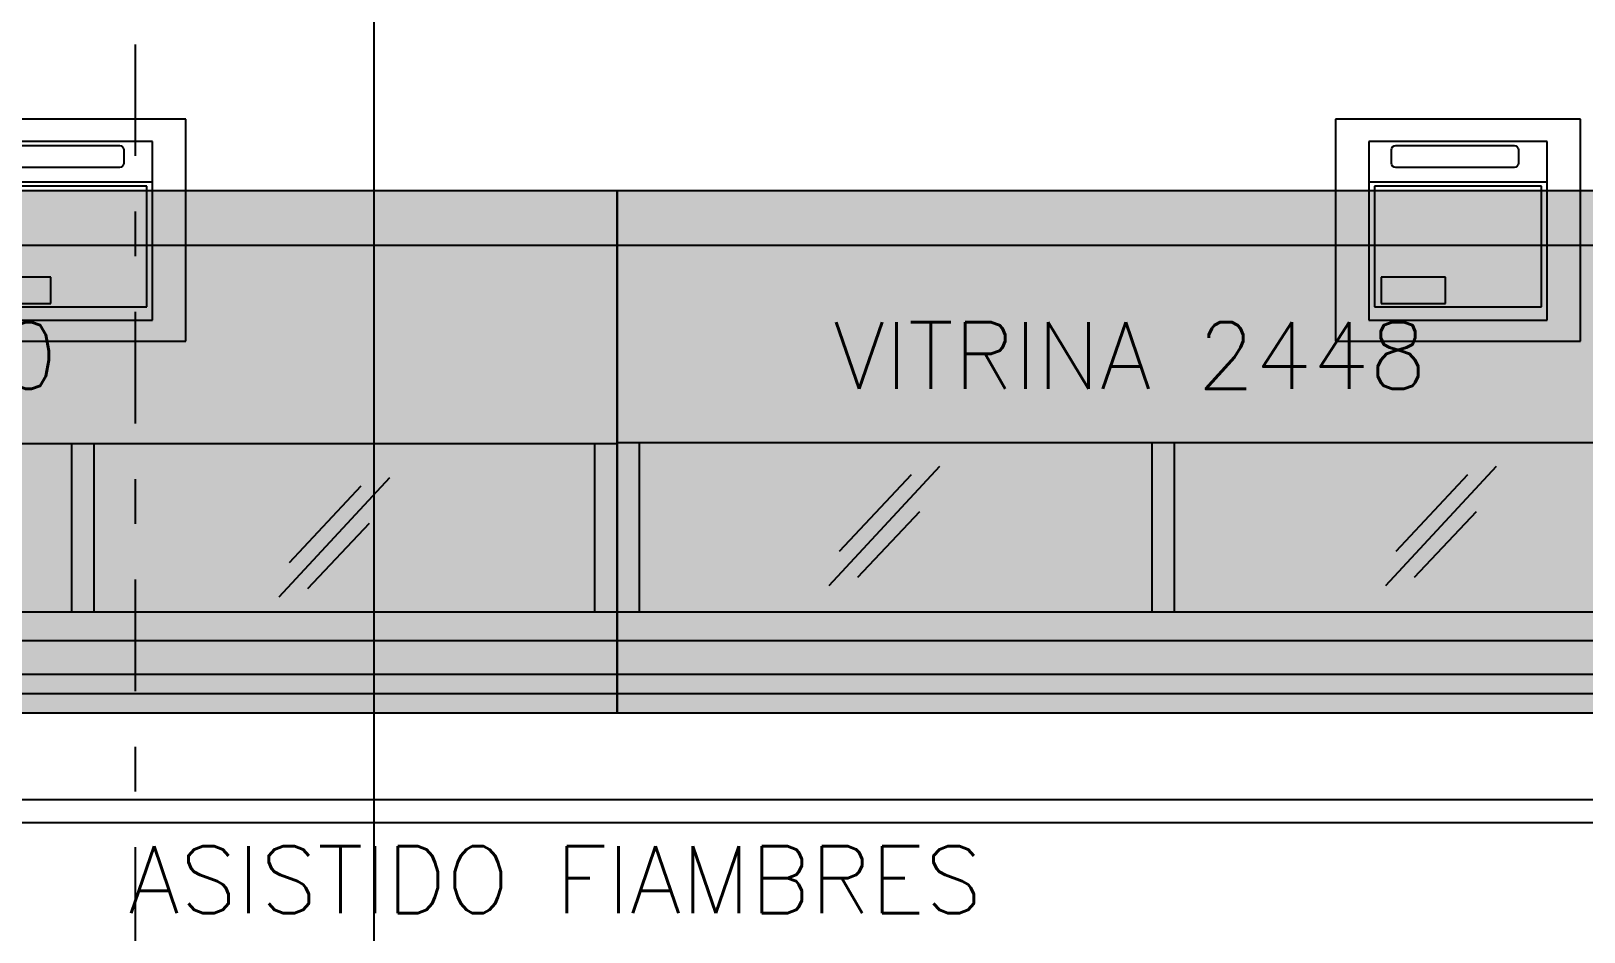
# Model space of a CAD drawing. Header units: millimetres. Extents: x 340 to 1003762, y 22 to 362022.
# Drawn here: x 419.917 to 423.4, y 86.356 to 88.375 of the extents above; entities that cross this region are included whole.
import ezdxf
from ezdxf.enums import TextEntityAlignment as Align
from ezdxf.xclip import XClip

# ---------------------------------------------------------------- set-up
doc = ezdxf.new("R2010")
doc.units = ezdxf.units.MM
doc.header["$XCLIPFRAME"] = 0
doc.linetypes.add('LSBB_P_002 - PLANTA 1° NIVEL SALA DE VENTAS$0$DASHDOT2', pattern=[0.5, 0.25, -0.125, 0, -0.125])
doc.linetypes.add('LSBB_P_002 - PLANTA 1° NIVEL SALA DE VENTAS$0$HIDDEN2', pattern=[0.1875, 0.125, -0.0625])
for name, color, linetype in [('LSBB_P_002 - PLANTA 1° NIVEL SALA DE VENTAS$0$A-LAYOUT', 7, 'Continuous'), ('LSBB_P_002 - PLANTA 1° NIVEL SALA DE VENTAS$0$A-MUEBLES FRIO', 2, 'Continuous'), ('LSBB_P_002 - PLANTA 1° NIVEL SALA DE VENTAS$0$A-SALA DEFENSAS', 9, 'Continuous'), ('LSBB_P_002 - PLANTA 1° NIVEL SALA DE VENTAS$0$A-Textos', 2, 'Continuous'), ('LSBB_P_002 - PLANTA 1° NIVEL SALA DE VENTAS$0$A-TRAS-EQPM', 8, 'Continuous'), ('LSBB_P_002 - PLANTA 1° NIVEL SALA DE VENTAS$0$EJES', 8, 'LSBB_P_002 - PLANTA 1° NIVEL SALA DE VENTAS$0$DASHDOT2'), ('LSBB_P_002 - PLANTA 1° NIVEL SALA DE VENTAS$0$LAYOUT$0$A-SALA-HATCH-FIAMBRES', 30, 'Continuous'), ('LSBB_P_002 - PLANTA 1° NIVEL SALA DE VENTAS$0$LINEA CORTES', 7, 'Continuous'), ('XREF', 7, 'Continuous')]:
    doc.layers.add(name, color=color, linetype=linetype)
doc.styles.add('LSBB_P_002 - PLANTA 1° NIVEL SALA DE VENTAS$0$REF-LAYOUT N+0.00 E 03$0$REF-LAYOUT N+0.00 E 02$0$1301_Sala de Venta$0$ARQ', font='SIMPLEX.shx')
doc.styles.add('LSBB_P_002 - PLANTA 1° NIVEL SALA DE VENTAS$0$YUDICAD_ROMANS', font='romans.shx')

# ---------------------------------------------------------------- blocks, each defined once
blk = doc.blocks.new('LSBB_P_002 - PLANTA 1° NIVEL SALA DE VENTAS$0$REF-LAYOUT N+0.00 E 03$0$REF-LAYOUT N+0.00 E 02$0$1301_Sala de Venta$0$VITRINA_2448_X_1170')
h = blk.add_hatch(color=256)
h.dxf.hatch_style = 1
h.paths.add_polyline_path([(-2883.08, -5350.77), (-2883.08, -5233.77), (-3127.88, -5233.77), (-3127.88, -5350.77)])
h.paths.add_polyline_path([(-3083.16, -5281.93), (-2924.23, -5281.93), (-2924.23, -5259.43), (-3083.16, -5259.43)], flags=24)
at = {"layer": 'LSBB_P_002 - PLANTA 1° NIVEL SALA DE VENTAS$0$A-MUEBLES FRIO', "linetype": 'Continuous'}
for p, q in [((-3127.88, -5245.92), (-2883.08, -5245.92)), ((-2883.08, -5290.27), (-3127.88, -5290.27)), ((-3122.88, -5328.13), (-3122.88, -5290.27)), ((-3007.98, -5290.27), (-3007.98, -5328.13)), ((-3002.98, -5290.27), (-3002.98, -5328.13)), ((-2888.08, -5328.13), (-2888.08, -5290.27)), ((-3055.58, -5295.57), (-3080.41, -5322.33)), ((-3061.98, -5297.41), (-3078.1, -5314.59)), ((-2930.74, -5295.57), (-2955.57, -5322.33)), ((-2937.15, -5297.41), (-2953.27, -5314.59)), ((-3060.11, -5305.76), (-3073.96, -5320.44)), ((-2935.27, -5305.76), (-2949.12, -5320.44)), ((-3127.88, -5328.13), (-2883.08, -5328.13)), ((-3127.88, -5334.6), (-2883.08, -5334.6)), ((-3127.88, -5342.14), (-2883.08, -5342.14)), ((-3127.88, -5346.45), (-2883.08, -5346.45))]:
    blk.add_line(p, q, dxfattribs=at)
blk.add_lwpolyline([(-2883.08, -5350.77), (-2883.08, -5233.77), (-3127.88, -5233.77), (-3127.88, -5350.77), (-3127.88, -5233.77), (-3127.88, -5350.77)], close=True, dxfattribs=at)
at = {"layer": 'LSBB_P_002 - PLANTA 1° NIVEL SALA DE VENTAS$0$A-MUEBLES FRIO', "insert": (-3079.41, -5263.18), "char_height": 15, "attachment_point": 1, "style": 'LSBB_P_002 - PLANTA 1° NIVEL SALA DE VENTAS$0$REF-LAYOUT N+0.00 E 03$0$REF-LAYOUT N+0.00 E 02$0$1301_Sala de Venta$0$ARQ'}
blk.add_mtext('VITRINA 2448', dxfattribs=at)
blk = doc.blocks.new('LSBB_P_002 - PLANTA 1° NIVEL SALA DE VENTAS$0$REF-LAYOUT N+0.00 E 03$0$REF-LAYOUT N+0.00 E 02$0$1301_Sala de Venta$0$VITRINA_3670_X_1170')
h = blk.add_hatch(color=256)
h.dxf.hatch_style = 1
h.paths.add_polyline_path([(-3160.84, -5233.77), (-3527.84, -5233.77), (-3527.84, -5350.77), (-3160.84, -5350.77)])
h.paths.add_polyline_path([(-3423.25, -5281.93), (-3264.33, -5281.93), (-3264.33, -5259.43), (-3423.25, -5259.43)], flags=24)
at = {"layer": 'LSBB_P_002 - PLANTA 1° NIVEL SALA DE VENTAS$0$A-MUEBLES FRIO', "linetype": 'Continuous'}
for p, q in [((-3527.84, -5245.92), (-3160.84, -5245.92)), ((-3527.84, -5290.42), (-3160.84, -5290.42)), ((-3283.14, -5328.14), (-3283.14, -5290.42)), ((-3278.14, -5328.14), (-3278.14, -5290.42)), ((-3211.92, -5298.14), (-3236.76, -5324.9)), ((-3218.33, -5299.98), (-3234.45, -5317.16)), ((-3216.46, -5308.33), (-3230.31, -5323.01)), ((-3527.84, -5328.14), (-3160.84, -5328.14)), ((-3527.84, -5334.6), (-3160.84, -5334.6)), ((-3527.84, -5342.14), (-3160.84, -5342.14)), ((-3527.84, -5346.45), (-3160.84, -5346.45))]:
    blk.add_line(p, q, dxfattribs=at)
blk.add_lwpolyline([(-3160.84, -5233.77), (-3527.84, -5233.77), (-3527.84, -5350.77), (-3160.84, -5350.77)], close=True, dxfattribs=at)
blk.add_lwpolyline([(-3165.84, -5328.14), (-3165.84, -5290.42)], dxfattribs=at)
at = {"layer": 'LSBB_P_002 - PLANTA 1° NIVEL SALA DE VENTAS$0$A-MUEBLES FRIO', "insert": (-3419.5, -5263.18), "char_height": 15, "attachment_point": 1, "style": 'LSBB_P_002 - PLANTA 1° NIVEL SALA DE VENTAS$0$REF-LAYOUT N+0.00 E 03$0$REF-LAYOUT N+0.00 E 02$0$1301_Sala de Venta$0$ARQ'}
blk.add_mtext('VITRINA 3670', dxfattribs=at)
blk = doc.blocks.new('LSBB_P_002 - PLANTA 1° NIVEL SALA DE VENTAS$0$Balanza VA')
at = {"layer": 'LSBB_P_002 - PLANTA 1° NIVEL SALA DE VENTAS$0$A-TRAS-EQPM'}
for p, q in [((-41358.6, 6380.36, 0), (-41358.6, 6430.17, 0)), ((-41358.6, 6430.17, 0), (-41303.6, 6430.17, 0)), ((-41358.6, 6430.17, 0), (-41303.6, 6430.17, 0)), ((-41303.6, 6430.17, 0), (-41303.6, 6380.36, 0)), ((-41351.1, 6385.1, 0), (-41351.1, 6425.1, 0)), ((-41351.1, 6425.1, 0), (-41311.1, 6425.1, 0)), ((-41351.1, 6385.1, 0), (-41351.1, 6425.1, 0)), ((-41344.68, 6423.24, 0), (-41344.68, 6420.3, 0)), ((-41317.14, 6424.24, 0), (-41343.68, 6424.24, 0)), ((-41316.14, 6420.3, 0), (-41316.14, 6423.24, 0)), ((-41311.1, 6425.1, 0), (-41311.1, 6385.1, 0)), ((-41343.68, 6419.3, 0), (-41317.14, 6419.3, 0)), ((-41311.1, 6416.1, 0), (-41351.1, 6416.1, 0)), ((-41349.85, 6388.1, 0), (-41349.85, 6415.1, 0)), ((-41349.85, 6415.1, 0), (-41312.35, 6415.1, 0)), ((-41312.35, 6415.1, 0), (-41312.35, 6388.1, 0)), ((-41328.29, 6388.83, 0), (-41328.29, 6394.75, 0)), ((-41328.29, 6394.75, 0), (-41313.84, 6394.75, 0)), ((-41313.84, 6394.75, 0), (-41313.84, 6388.83, 0)), ((-41312.35, 6388.1, 0), (-41349.85, 6388.1, 0)), ((-41313.84, 6388.83, 0), (-41328.29, 6388.83, 0)), ((-41311.1, 6385.1, 0), (-41351.1, 6385.1, 0)), ((-41311.1, 6385.1, 0), (-41351.1, 6385.1, 0)), ((-41303.6, 6380.36, 0), (-41358.6, 6380.36, 0))]:
    blk.add_line(p, q, dxfattribs=at)
for centre, start, end in [((-41343.68, 6423.24, 0), 90, 180), ((-41317.14, 6423.24, 0), 0, 90), ((-41343.68, 6420.3, 0), 180, 270), ((-41317.14, 6420.3, 0), 270, 0)]:
    blk.add_arc(centre, 1, start, end, dxfattribs=at)
blk = doc.blocks.new('LSBB_P_002 - PLANTA 1° NIVEL SALA DE VENTAS$0$SVLY')
at = {"layer": 'LSBB_P_002 - PLANTA 1° NIVEL SALA DE VENTAS$0$A-SALA DEFENSAS', "color": 1, "linetype": 'Continuous'}
for p, q in [((1039.0382, 301.472), (1032.7698, 301.472)), ((1032.7698, 301.4208), (1039.0782, 301.4214))]:
    blk.add_line(p, q, dxfattribs=at)
at = {"layer": 'LSBB_P_002 - PLANTA 1° NIVEL SALA DE VENTAS$0$A-TRAS-EQPM', "xscale": -0.01, "yscale": 0.01, "zscale": 0.01, "rotation": 359.9999999091198}
for p in [(621.9674, 238.6965, 0), (625.0955, 238.6965, 0)]:
    blk.add_blockref('LSBB_P_002 - PLANTA 1° NIVEL SALA DE VENTAS$0$Balanza VA', p, dxfattribs=at)
at = {"layer": 'LSBB_P_002 - PLANTA 1° NIVEL SALA DE VENTAS$0$LAYOUT$0$A-SALA-HATCH-FIAMBRES', "xscale": 0.01, "yscale": 0.01, "zscale": 0.01}
for name, p in [('LSBB_P_002 - PLANTA 1° NIVEL SALA DE VENTAS$0$REF-LAYOUT N+0.00 E 03$0$REF-LAYOUT N+0.00 E 02$0$1301_Sala de Venta$0$VITRINA_3670_X_1170', (1068.1291, 355.1749)), ('LSBB_P_002 - PLANTA 1° NIVEL SALA DE VENTAS$0$REF-LAYOUT N+0.00 E 03$0$REF-LAYOUT N+0.00 E 02$0$1301_Sala de Venta$0$VITRINA_2448_X_1170', (1067.7995, 355.1749))]:
    blk.add_blockref(name, p, dxfattribs=at)
at = {"layer": 'LSBB_P_002 - PLANTA 1° NIVEL SALA DE VENTAS$0$A-Textos', "linetype": 'LSBB_P_002 - PLANTA 1° NIVEL SALA DE VENTAS$0$HIDDEN2', "style": 'LSBB_P_002 - PLANTA 1° NIVEL SALA DE VENTAS$0$YUDICAD_ROMANS'}
blk.add_text('ASISTIDO FIAMBRES', height=0.15, dxfattribs=at).set_placement((1036.3818, 301.2928), align=Align.MIDDLE_CENTER)
blk = doc.blocks.new('LSBB_P_002 - PLANTA 1° NIVEL SALA DE VENTAS', base_point=(223.5696, 14.2202))
at = {"layer": 'LSBB_P_002 - PLANTA 1° NIVEL SALA DE VENTAS$0$EJES'}
blk.add_line((835.4395, 330.1656), (835.4395, 242.5191), dxfattribs=at)
at = {"layer": 'LSBB_P_002 - PLANTA 1° NIVEL SALA DE VENTAS$0$LINEA CORTES', "color": 1, "ltscale": 3}
blk.add_line((835.975, 306.2988), (835.975, 295.6062), dxfattribs=at)
at = {"layer": 'LSBB_P_002 - PLANTA 1° NIVEL SALA DE VENTAS$0$A-LAYOUT', "color": 1}
blk.add_blockref('LSBB_P_002 - PLANTA 1° NIVEL SALA DE VENTAS$0$SVLY', (-200, 0), dxfattribs=at)

msp = doc.modelspace()

# ---------------------------------------------------------------- block references
at = {"layer": 'XREF'}
ref = msp.add_blockref('LSBB_P_002 - PLANTA 1° NIVEL SALA DE VENTAS', (-191.719, -200.5998), dxfattribs=at)
XClip(ref).set_block_clipping_path([(755.454857474, 236.6800249606), (887.3150098981, 333.6713636781)])

doc.saveas('drawing.dxf')
